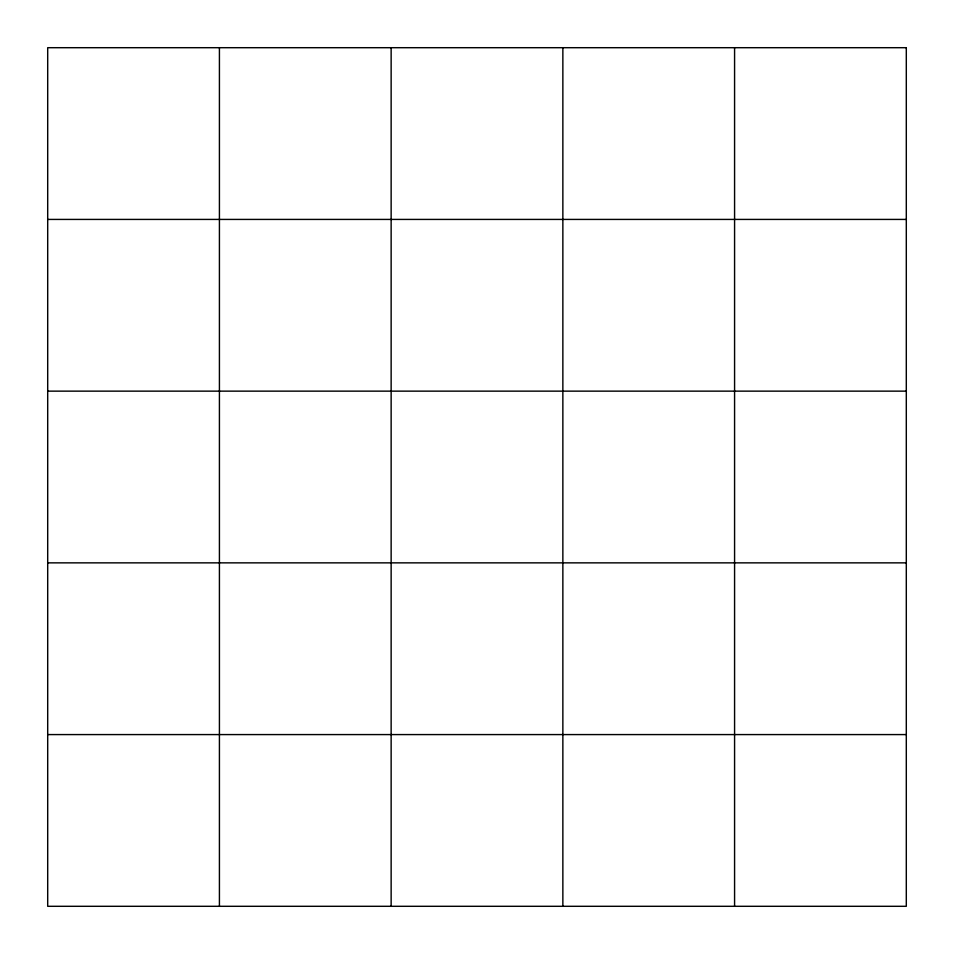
<?xml version="1.0" encoding="UTF-8"?>
<svg xmlns="http://www.w3.org/2000/svg" width="954" height="954" viewBox="0 0 954 954"><rect width="100%" height="100%" fill="white"/><g stroke="black" fill="none" stroke-linecap="round" stroke-linejoin="round"><path stroke-width="1.43" d="M47.7 219.42L906.3 219.42M47.7 391.14L906.3 391.14M47.7 562.86L906.3 562.86M47.7 734.58L906.3 734.58M734.58 47.7L734.58 906.3M562.86 47.7L562.86 906.3M391.14 47.7L391.14 906.3M219.42 47.7L219.42 906.3M906.3 47.7L47.7 47.7L47.7 906.3L906.3 906.3L906.3 47.7"/></g></svg>
